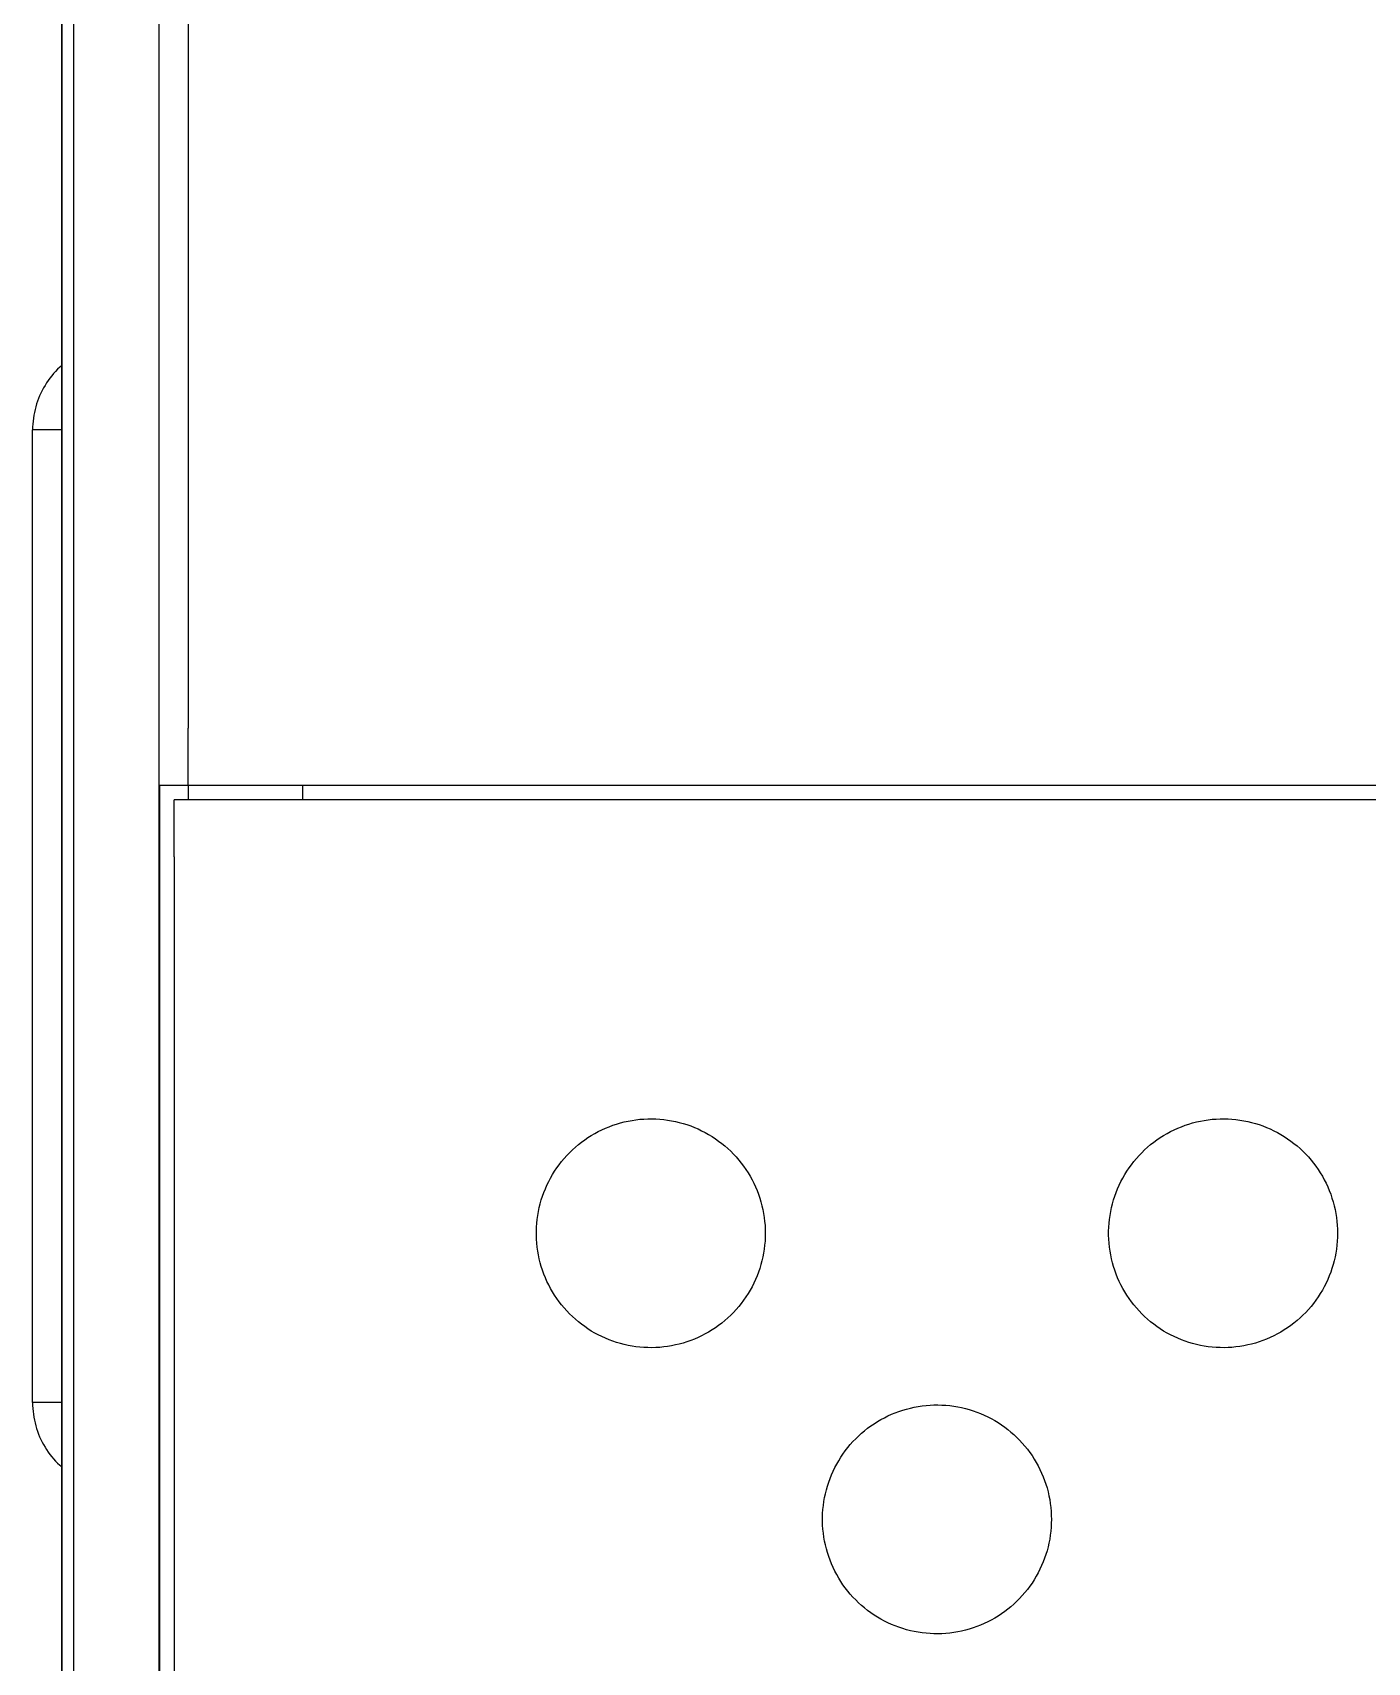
# Model space of a CAD drawing. Header units: millimetres. Extents: x -987 to 2591, y -102 to 2398.
# Drawn here: x 549.5 to 596.1, y 314.6 to 371.6 of the extents above; entities that cross this region are included whole.
import ezdxf

# ---------------------------------------------------------------- set-up
doc = ezdxf.new("R2010")
doc.units = ezdxf.units.MM
doc.header["$MEASUREMENT"] = 0
doc.layers.add('Utwórz2D linie widoczne', color=7, linetype='Continuous', true_color=0x000000)

msp = doc.modelspace()

# ---------------------------------------------------------------- linework, layer by layer
at = {"layer": 'Utwórz2D linie widoczne'}
for p, q in [((550.485, 261.499), (550.485, 641.501)), ((550.887, 638.242), (550.887, 266.242)), ((553.887, 269.179), (553.887, 635.305)), ((554.897, 635.081), (554.897, 347.242)), ((550.487, 605.412), (550.487, 265.501)), ((550.068, 359.478), (550.008, 359.396)), ((550.131, 359.559), (550.068, 359.478)), ((550.197, 359.637), (550.131, 359.559)), ((550.265, 359.713), (550.197, 359.637)), ((550.336, 359.787), (550.265, 359.713)), ((550.409, 359.858), (550.336, 359.787)), ((550.485, 359.926), (550.409, 359.858)), ((549.751, 358.955), (549.708, 358.862)), ((549.796, 359.047), (549.751, 358.955)), ((549.844, 359.136), (549.796, 359.047)), ((549.896, 359.225), (549.844, 359.136)), ((549.95, 359.311), (549.896, 359.225)), ((550.008, 359.396), (549.95, 359.311)), ((549.546, 358.378), (549.524, 358.278)), ((549.572, 358.477), (549.546, 358.378)), ((549.601, 358.575), (549.572, 358.477)), ((549.634, 358.672), (549.601, 358.575)), ((549.669, 358.767), (549.634, 358.672)), ((549.708, 358.862), (549.669, 358.767)), ((549.463, 357.772), (549.461, 357.67)), ((549.468, 357.874), (549.463, 357.772)), ((549.477, 357.976), (549.468, 357.874)), ((549.489, 358.077), (549.477, 357.976)), ((549.505, 358.178), (549.489, 358.077)), ((549.524, 358.278), (549.505, 358.178)), ((549.461, 323.67), (549.461, 357.67)), ((550.485, 357.67), (549.461, 357.67)), ((554.897, 345.242), (554.897, 347.242)), ((553.897, 345.242), (553.897, 269.097)), ((554.897, 345.242), (553.897, 345.242)), ((554.897, 345.242), (554.897, 344.742)), ((927.887, 345.242), (554.897, 345.242)), ((558.897, 345.242), (558.897, 344.742)), ((927.407, 344.742), (554.407, 344.742)), ((554.407, 342.742), (554.407, 344.742)), ((554.407, 342.742), (554.407, 267.902)), ((569.355, 333.205), (569.482, 333.262)), ((569.482, 333.262), (569.61, 333.315)), ((569.61, 333.315), (569.74, 333.363)), ((569.74, 333.363), (569.872, 333.407)), ((569.872, 333.407), (570.005, 333.446)), ((570.005, 333.446), (570.14, 333.481)), ((570.14, 333.481), (570.275, 333.511)), ((570.275, 333.511), (570.412, 333.536)), ((570.412, 333.536), (570.549, 333.556)), ((570.549, 333.556), (570.687, 333.572)), ((570.687, 333.572), (570.826, 333.583)), ((570.826, 333.583), (570.964, 333.589)), ((570.964, 333.589), (571.103, 333.59)), ((571.103, 333.59), (571.242, 333.586)), ((571.242, 333.586), (571.38, 333.578)), ((571.38, 333.578), (571.519, 333.565)), ((571.519, 333.565), (571.656, 333.547)), ((571.656, 333.547), (571.793, 333.524)), ((571.793, 333.524), (571.929, 333.496)), ((571.929, 333.496), (572.064, 333.464)), ((572.064, 333.464), (572.198, 333.427)), ((572.198, 333.427), (572.331, 333.386)), ((572.331, 333.386), (572.462, 333.34)), ((572.462, 333.34), (572.591, 333.289)), ((572.591, 333.289), (572.719, 333.234)), ((589.355, 333.205), (589.482, 333.262)), ((589.482, 333.262), (589.61, 333.315)), ((589.61, 333.315), (589.74, 333.363)), ((589.74, 333.363), (589.872, 333.407)), ((589.872, 333.407), (590.005, 333.446)), ((590.005, 333.446), (590.14, 333.481)), ((590.14, 333.481), (590.275, 333.511)), ((590.275, 333.511), (590.412, 333.536)), ((590.412, 333.536), (590.549, 333.556)), ((590.549, 333.556), (590.687, 333.572)), ((590.687, 333.572), (590.826, 333.583)), ((590.826, 333.583), (590.964, 333.589)), ((590.964, 333.589), (591.103, 333.59)), ((591.103, 333.59), (591.242, 333.586)), ((591.242, 333.586), (591.38, 333.578)), ((591.38, 333.578), (591.519, 333.565)), ((591.519, 333.565), (591.656, 333.547)), ((591.656, 333.547), (591.793, 333.524)), ((591.793, 333.524), (591.929, 333.496)), ((591.929, 333.496), (592.064, 333.464)), ((592.064, 333.464), (592.198, 333.427)), ((592.198, 333.427), (592.331, 333.386)), ((592.331, 333.386), (592.462, 333.34)), ((592.462, 333.34), (592.591, 333.289)), ((592.591, 333.289), (592.719, 333.234)), ((568.43, 332.597), (568.536, 332.686)), ((568.536, 332.686), (568.645, 332.772)), ((568.645, 332.772), (568.757, 332.855)), ((568.757, 332.855), (568.871, 332.933)), ((568.871, 332.933), (568.989, 333.007)), ((568.989, 333.007), (569.109, 333.077)), ((569.109, 333.077), (569.231, 333.143)), ((569.231, 333.143), (569.355, 333.205)), ((572.719, 333.234), (572.844, 333.174)), ((572.844, 333.174), (572.967, 333.111)), ((572.967, 333.111), (573.088, 333.043)), ((573.088, 333.043), (573.207, 332.97)), ((573.207, 332.97), (573.323, 332.894)), ((573.323, 332.894), (573.436, 332.814)), ((573.436, 332.814), (573.547, 332.73)), ((573.547, 332.73), (573.654, 332.642)), ((588.43, 332.597), (588.536, 332.686)), ((588.536, 332.686), (588.645, 332.772)), ((588.645, 332.772), (588.757, 332.855)), ((588.757, 332.855), (588.871, 332.933)), ((588.871, 332.933), (588.989, 333.007)), ((588.989, 333.007), (589.109, 333.077)), ((589.109, 333.077), (589.231, 333.143)), ((589.231, 333.143), (589.355, 333.205)), ((592.719, 333.234), (592.844, 333.174)), ((592.844, 333.174), (592.967, 333.111)), ((592.967, 333.111), (593.088, 333.043)), ((593.088, 333.043), (593.207, 332.97)), ((593.207, 332.97), (593.323, 332.894)), ((593.323, 332.894), (593.436, 332.814)), ((593.436, 332.814), (593.547, 332.73)), ((593.547, 332.73), (593.654, 332.642)), ((567.95, 332.096), (568.039, 332.202)), ((568.039, 332.202), (568.132, 332.306)), ((568.132, 332.306), (568.228, 332.406)), ((568.228, 332.406), (568.327, 332.503)), ((568.327, 332.503), (568.43, 332.597)), ((573.654, 332.642), (573.759, 332.55)), ((573.759, 332.55), (573.86, 332.455)), ((573.86, 332.455), (573.958, 332.357)), ((573.958, 332.357), (574.052, 332.255)), ((574.052, 332.255), (574.142, 332.149)), ((574.142, 332.149), (574.229, 332.041)), ((587.95, 332.096), (588.039, 332.202)), ((588.039, 332.202), (588.132, 332.306)), ((588.132, 332.306), (588.228, 332.406)), ((588.228, 332.406), (588.327, 332.503)), ((588.327, 332.503), (588.43, 332.597)), ((593.654, 332.642), (593.759, 332.55)), ((593.759, 332.55), (593.86, 332.455)), ((593.86, 332.455), (593.958, 332.357)), ((593.958, 332.357), (594.052, 332.255)), ((594.052, 332.255), (594.142, 332.149)), ((594.142, 332.149), (594.229, 332.041)), ((567.565, 331.52), (567.634, 331.64)), ((567.634, 331.64), (567.707, 331.758)), ((567.707, 331.758), (567.784, 331.873)), ((567.784, 331.873), (567.865, 331.986)), ((567.865, 331.986), (567.95, 332.096)), ((574.229, 332.041), (574.313, 331.93)), ((574.313, 331.93), (574.392, 331.816)), ((574.392, 331.816), (574.467, 331.699)), ((574.467, 331.699), (574.538, 331.58)), ((574.538, 331.58), (574.605, 331.458)), ((587.565, 331.52), (587.634, 331.64)), ((587.634, 331.64), (587.707, 331.758)), ((587.707, 331.758), (587.784, 331.873)), ((587.784, 331.873), (587.865, 331.986)), ((587.865, 331.986), (587.95, 332.096)), ((594.229, 332.041), (594.313, 331.93)), ((594.313, 331.93), (594.392, 331.816)), ((594.392, 331.816), (594.467, 331.699)), ((594.467, 331.699), (594.538, 331.58)), ((594.538, 331.58), (594.605, 331.458)), ((567.284, 330.885), (567.331, 331.016)), ((567.331, 331.016), (567.383, 331.145)), ((567.383, 331.145), (567.439, 331.272)), ((567.439, 331.272), (567.5, 331.397)), ((567.5, 331.397), (567.565, 331.52)), ((574.605, 331.458), (574.668, 331.335)), ((574.668, 331.335), (574.726, 331.209)), ((574.726, 331.209), (574.78, 331.081)), ((574.78, 331.081), (574.83, 330.951)), ((587.284, 330.885), (587.331, 331.016)), ((587.331, 331.016), (587.383, 331.145)), ((587.383, 331.145), (587.439, 331.272)), ((587.439, 331.272), (587.5, 331.397)), ((587.5, 331.397), (587.565, 331.52)), ((594.605, 331.458), (594.668, 331.335)), ((594.668, 331.335), (594.726, 331.209)), ((594.726, 331.209), (594.78, 331.081)), ((594.78, 331.081), (594.83, 330.951)), ((567.141, 330.349), (567.17, 330.485)), ((567.17, 330.485), (567.203, 330.62)), ((567.203, 330.62), (567.241, 330.753)), ((567.241, 330.753), (567.284, 330.885)), ((574.83, 330.951), (574.875, 330.82)), ((574.875, 330.82), (574.915, 330.687)), ((574.915, 330.687), (574.951, 330.553)), ((574.951, 330.553), (574.982, 330.417)), ((574.982, 330.417), (575.008, 330.281)), ((587.141, 330.349), (587.17, 330.485)), ((587.17, 330.485), (587.203, 330.62)), ((587.203, 330.62), (587.241, 330.753)), ((587.241, 330.753), (587.284, 330.885)), ((594.83, 330.951), (594.875, 330.82)), ((594.875, 330.82), (594.915, 330.687)), ((594.915, 330.687), (594.951, 330.553)), ((594.951, 330.553), (594.982, 330.417)), ((594.982, 330.417), (595.008, 330.281)), ((567.074, 329.798), (567.083, 329.937)), ((567.083, 329.937), (567.098, 330.075)), ((567.098, 330.075), (567.117, 330.212)), ((567.117, 330.212), (567.141, 330.349)), ((575.008, 330.281), (575.03, 330.144)), ((575.03, 330.144), (575.047, 330.006)), ((575.047, 330.006), (575.059, 329.868)), ((575.059, 329.868), (575.066, 329.729)), ((587.074, 329.798), (587.083, 329.937)), ((587.083, 329.937), (587.098, 330.075)), ((587.098, 330.075), (587.117, 330.212)), ((587.117, 330.212), (587.141, 330.349)), ((595.008, 330.281), (595.03, 330.144)), ((595.03, 330.144), (595.047, 330.006)), ((595.047, 330.006), (595.059, 329.868)), ((595.059, 329.868), (595.066, 329.729)), ((567.069, 329.66), (567.074, 329.798)), ((567.069, 329.521), (567.069, 329.66)), ((567.074, 329.382), (567.069, 329.521)), ((567.083, 329.243), (567.074, 329.382)), ((575.059, 329.313), (575.047, 329.174)), ((575.066, 329.451), (575.059, 329.313)), ((575.066, 329.729), (575.068, 329.59)), ((575.068, 329.59), (575.066, 329.451)), ((587.069, 329.66), (587.074, 329.798)), ((587.069, 329.521), (587.069, 329.66)), ((587.074, 329.382), (587.069, 329.521)), ((587.083, 329.243), (587.074, 329.382)), ((595.059, 329.313), (595.047, 329.174)), ((595.066, 329.451), (595.059, 329.313)), ((595.066, 329.729), (595.068, 329.59)), ((595.068, 329.59), (595.066, 329.451)), ((567.098, 329.105), (567.083, 329.243)), ((567.117, 328.968), (567.098, 329.105)), ((567.141, 328.831), (567.117, 328.968)), ((567.17, 328.695), (567.141, 328.831)), ((567.203, 328.56), (567.17, 328.695)), ((574.982, 328.763), (574.951, 328.628)), ((575.008, 328.899), (574.982, 328.763)), ((575.03, 329.036), (575.008, 328.899)), ((575.047, 329.174), (575.03, 329.036)), ((587.098, 329.105), (587.083, 329.243)), ((587.117, 328.968), (587.098, 329.105)), ((587.141, 328.831), (587.117, 328.968)), ((587.17, 328.695), (587.141, 328.831)), ((587.203, 328.56), (587.17, 328.695)), ((594.982, 328.763), (594.951, 328.628)), ((595.008, 328.899), (594.982, 328.763)), ((595.03, 329.036), (595.008, 328.899)), ((595.047, 329.174), (595.03, 329.036)), ((567.241, 328.427), (567.203, 328.56)), ((567.284, 328.295), (567.241, 328.427)), ((567.331, 328.164), (567.284, 328.295)), ((567.383, 328.035), (567.331, 328.164)), ((574.83, 328.229), (574.78, 328.1)), ((574.875, 328.361), (574.83, 328.229)), ((574.915, 328.494), (574.875, 328.361)), ((574.951, 328.628), (574.915, 328.494)), ((587.241, 328.427), (587.203, 328.56)), ((587.284, 328.295), (587.241, 328.427)), ((587.331, 328.164), (587.284, 328.295)), ((587.383, 328.035), (587.331, 328.164)), ((594.83, 328.229), (594.78, 328.1)), ((594.875, 328.361), (594.83, 328.229)), ((594.915, 328.494), (594.875, 328.361)), ((594.951, 328.628), (594.915, 328.494)), ((567.439, 327.908), (567.383, 328.035)), ((567.5, 327.783), (567.439, 327.908)), ((567.565, 327.661), (567.5, 327.783)), ((567.634, 327.54), (567.565, 327.661)), ((574.538, 327.6), (574.467, 327.481)), ((574.605, 327.722), (574.538, 327.6)), ((574.668, 327.846), (574.605, 327.722)), ((574.726, 327.972), (574.668, 327.846)), ((574.78, 328.1), (574.726, 327.972)), ((587.439, 327.908), (587.383, 328.035)), ((587.5, 327.783), (587.439, 327.908)), ((587.565, 327.661), (587.5, 327.783)), ((587.634, 327.54), (587.565, 327.661)), ((594.538, 327.6), (594.467, 327.481)), ((594.605, 327.722), (594.538, 327.6)), ((594.668, 327.846), (594.605, 327.722)), ((594.726, 327.972), (594.668, 327.846)), ((594.78, 328.1), (594.726, 327.972)), ((567.707, 327.422), (567.634, 327.54)), ((567.784, 327.307), (567.707, 327.422)), ((567.865, 327.194), (567.784, 327.307)), ((567.95, 327.085), (567.865, 327.194)), ((568.039, 326.978), (567.95, 327.085)), ((568.132, 326.874), (568.039, 326.978)), ((574.142, 327.031), (574.052, 326.926)), ((574.229, 327.139), (574.142, 327.031)), ((574.313, 327.25), (574.229, 327.139)), ((574.392, 327.364), (574.313, 327.25)), ((574.467, 327.481), (574.392, 327.364)), ((587.707, 327.422), (587.634, 327.54)), ((587.784, 327.307), (587.707, 327.422)), ((587.865, 327.194), (587.784, 327.307)), ((587.95, 327.085), (587.865, 327.194)), ((588.039, 326.978), (587.95, 327.085)), ((588.132, 326.874), (588.039, 326.978)), ((594.142, 327.031), (594.052, 326.926)), ((594.229, 327.139), (594.142, 327.031)), ((594.313, 327.25), (594.229, 327.139)), ((594.392, 327.364), (594.313, 327.25)), ((594.467, 327.481), (594.392, 327.364)), ((568.228, 326.774), (568.132, 326.874)), ((568.327, 326.677), (568.228, 326.774)), ((568.43, 326.584), (568.327, 326.677)), ((568.536, 326.494), (568.43, 326.584)), ((568.645, 326.408), (568.536, 326.494)), ((568.757, 326.326), (568.645, 326.408)), ((573.547, 326.45), (573.436, 326.366)), ((573.654, 326.538), (573.547, 326.45)), ((573.759, 326.63), (573.654, 326.538)), ((573.86, 326.725), (573.759, 326.63)), ((573.958, 326.824), (573.86, 326.725)), ((574.052, 326.926), (573.958, 326.824)), ((588.228, 326.774), (588.132, 326.874)), ((588.327, 326.677), (588.228, 326.774)), ((588.43, 326.584), (588.327, 326.677)), ((588.536, 326.494), (588.43, 326.584)), ((588.645, 326.408), (588.536, 326.494)), ((588.757, 326.326), (588.645, 326.408)), ((593.547, 326.45), (593.436, 326.366)), ((593.654, 326.538), (593.547, 326.45)), ((593.759, 326.63), (593.654, 326.538)), ((593.86, 326.725), (593.759, 326.63)), ((593.958, 326.824), (593.86, 326.725)), ((594.052, 326.926), (593.958, 326.824)), ((568.871, 326.247), (568.757, 326.326)), ((568.989, 326.173), (568.871, 326.247)), ((569.109, 326.103), (568.989, 326.173)), ((569.231, 326.037), (569.109, 326.103)), ((569.355, 325.976), (569.231, 326.037)), ((569.482, 325.918), (569.355, 325.976)), ((569.61, 325.865), (569.482, 325.918)), ((569.74, 325.817), (569.61, 325.865)), ((572.462, 325.841), (572.331, 325.795)), ((572.591, 325.891), (572.462, 325.841)), ((572.719, 325.946), (572.591, 325.891)), ((572.844, 326.006), (572.719, 325.946)), ((572.967, 326.07), (572.844, 326.006)), ((573.088, 326.138), (572.967, 326.07)), ((573.207, 326.21), (573.088, 326.138)), ((573.323, 326.286), (573.207, 326.21)), ((573.436, 326.366), (573.323, 326.286)), ((588.871, 326.247), (588.757, 326.326)), ((588.989, 326.173), (588.871, 326.247)), ((589.109, 326.103), (588.989, 326.173)), ((589.231, 326.037), (589.109, 326.103)), ((589.355, 325.976), (589.231, 326.037)), ((589.482, 325.918), (589.355, 325.976)), ((589.61, 325.865), (589.482, 325.918)), ((589.74, 325.817), (589.61, 325.865)), ((592.462, 325.841), (592.331, 325.795)), ((592.591, 325.891), (592.462, 325.841)), ((592.719, 325.946), (592.591, 325.891)), ((592.844, 326.006), (592.719, 325.946)), ((592.967, 326.07), (592.844, 326.006)), ((593.088, 326.138), (592.967, 326.07)), ((593.207, 326.21), (593.088, 326.138)), ((593.323, 326.286), (593.207, 326.21)), ((593.436, 326.366), (593.323, 326.286)), ((569.872, 325.773), (569.74, 325.817)), ((570.005, 325.734), (569.872, 325.773)), ((570.14, 325.699), (570.005, 325.734)), ((570.275, 325.67), (570.14, 325.699)), ((570.412, 325.644), (570.275, 325.67)), ((570.549, 325.624), (570.412, 325.644)), ((570.687, 325.608), (570.549, 325.624)), ((570.826, 325.598), (570.687, 325.608)), ((570.964, 325.591), (570.826, 325.598)), ((571.103, 325.59), (570.964, 325.591)), ((571.242, 325.594), (571.103, 325.59)), ((571.38, 325.602), (571.242, 325.594)), ((571.519, 325.616), (571.38, 325.602)), ((571.656, 325.634), (571.519, 325.616)), ((571.793, 325.656), (571.656, 325.634)), ((571.929, 325.684), (571.793, 325.656)), ((572.064, 325.716), (571.929, 325.684)), ((572.198, 325.753), (572.064, 325.716)), ((572.331, 325.795), (572.198, 325.753)), ((589.872, 325.773), (589.74, 325.817)), ((590.005, 325.734), (589.872, 325.773)), ((590.14, 325.699), (590.005, 325.734)), ((590.275, 325.67), (590.14, 325.699)), ((590.412, 325.644), (590.275, 325.67)), ((590.549, 325.624), (590.412, 325.644)), ((590.687, 325.608), (590.549, 325.624)), ((590.826, 325.598), (590.687, 325.608)), ((590.964, 325.591), (590.826, 325.598)), ((591.103, 325.59), (590.964, 325.591)), ((591.242, 325.594), (591.103, 325.59)), ((591.38, 325.602), (591.242, 325.594)), ((591.519, 325.616), (591.38, 325.602)), ((591.656, 325.634), (591.519, 325.616)), ((591.793, 325.656), (591.656, 325.634)), ((591.929, 325.684), (591.793, 325.656)), ((592.064, 325.716), (591.929, 325.684)), ((592.198, 325.753), (592.064, 325.716)), ((592.331, 325.795), (592.198, 325.753)), ((549.461, 323.67), (549.463, 323.567)), ((550.485, 323.67), (549.461, 323.67)), ((549.463, 323.567), (549.468, 323.465)), ((580.549, 323.556), (580.687, 323.572)), ((580.687, 323.572), (580.826, 323.583)), ((580.826, 323.583), (580.964, 323.589)), ((580.964, 323.589), (581.103, 323.59)), ((581.103, 323.59), (581.242, 323.586)), ((581.242, 323.586), (581.38, 323.578)), ((581.38, 323.578), (581.519, 323.565)), ((581.519, 323.565), (581.656, 323.547)), ((549.468, 323.465), (549.477, 323.364)), ((549.477, 323.364), (549.489, 323.262)), ((549.489, 323.262), (549.505, 323.161)), ((549.505, 323.161), (549.524, 323.061)), ((549.524, 323.061), (549.546, 322.961)), ((578.871, 322.933), (578.989, 323.007)), ((578.989, 323.007), (579.109, 323.077)), ((579.109, 323.077), (579.231, 323.143)), ((579.231, 323.143), (579.355, 323.205)), ((579.355, 323.205), (579.482, 323.262)), ((579.482, 323.262), (579.61, 323.315)), ((579.61, 323.315), (579.74, 323.363)), ((579.74, 323.363), (579.872, 323.407)), ((579.872, 323.407), (580.005, 323.446)), ((580.005, 323.446), (580.14, 323.481)), ((580.14, 323.481), (580.275, 323.511)), ((580.275, 323.511), (580.412, 323.536)), ((580.412, 323.536), (580.549, 323.556)), ((581.656, 323.547), (581.793, 323.524)), ((581.793, 323.524), (581.929, 323.496)), ((581.929, 323.496), (582.064, 323.464)), ((582.064, 323.464), (582.198, 323.427)), ((582.198, 323.427), (582.331, 323.386)), ((582.331, 323.386), (582.462, 323.34)), ((582.462, 323.34), (582.591, 323.289)), ((582.591, 323.289), (582.719, 323.234)), ((582.719, 323.234), (582.844, 323.174)), ((582.844, 323.174), (582.967, 323.111)), ((582.967, 323.111), (583.088, 323.043)), ((583.088, 323.043), (583.207, 322.97)), ((549.546, 322.961), (549.572, 322.862)), ((549.572, 322.862), (549.601, 322.764)), ((549.601, 322.764), (549.634, 322.667)), ((549.634, 322.667), (549.669, 322.572)), ((549.669, 322.572), (549.708, 322.477)), ((549.708, 322.477), (549.751, 322.384)), ((578.228, 322.406), (578.327, 322.503)), ((578.327, 322.503), (578.43, 322.597)), ((578.43, 322.597), (578.536, 322.686)), ((578.536, 322.686), (578.645, 322.772)), ((578.645, 322.772), (578.757, 322.855)), ((578.757, 322.855), (578.871, 322.933)), ((583.207, 322.97), (583.323, 322.894)), ((583.323, 322.894), (583.436, 322.814)), ((583.436, 322.814), (583.547, 322.73)), ((583.547, 322.73), (583.654, 322.642)), ((583.654, 322.642), (583.759, 322.55)), ((583.759, 322.55), (583.86, 322.455)), ((583.86, 322.455), (583.958, 322.357)), ((549.751, 322.384), (549.796, 322.293)), ((549.796, 322.293), (549.844, 322.203)), ((549.844, 322.203), (549.896, 322.114)), ((549.896, 322.114), (549.95, 322.028)), ((549.95, 322.028), (550.008, 321.943)), ((550.008, 321.943), (550.068, 321.861)), ((550.068, 321.861), (550.131, 321.78)), ((577.707, 321.758), (577.784, 321.873)), ((577.784, 321.873), (577.865, 321.986)), ((577.865, 321.986), (577.95, 322.096)), ((577.95, 322.096), (578.039, 322.202)), ((578.039, 322.202), (578.132, 322.306)), ((578.132, 322.306), (578.228, 322.406)), ((583.958, 322.357), (584.052, 322.255)), ((584.052, 322.255), (584.142, 322.149)), ((584.142, 322.149), (584.229, 322.041)), ((584.229, 322.041), (584.313, 321.93)), ((584.313, 321.93), (584.392, 321.816)), ((550.131, 321.78), (550.197, 321.702)), ((550.197, 321.702), (550.265, 321.626)), ((550.265, 321.626), (550.336, 321.553)), ((550.336, 321.553), (550.409, 321.481)), ((550.409, 321.481), (550.485, 321.413)), ((577.439, 321.272), (577.5, 321.397)), ((577.5, 321.397), (577.565, 321.52)), ((577.565, 321.52), (577.634, 321.64)), ((577.634, 321.64), (577.707, 321.758)), ((584.392, 321.816), (584.467, 321.699)), ((584.467, 321.699), (584.538, 321.58)), ((584.538, 321.58), (584.605, 321.458)), ((584.605, 321.458), (584.668, 321.335)), ((584.668, 321.335), (584.726, 321.209)), ((577.203, 320.62), (577.241, 320.753)), ((577.241, 320.753), (577.284, 320.885)), ((577.284, 320.885), (577.331, 321.016)), ((577.331, 321.016), (577.383, 321.145)), ((577.383, 321.145), (577.439, 321.272)), ((584.726, 321.209), (584.78, 321.081)), ((584.78, 321.081), (584.83, 320.951)), ((584.83, 320.951), (584.875, 320.82)), ((584.875, 320.82), (584.915, 320.687)), ((577.098, 320.075), (577.117, 320.212)), ((577.117, 320.212), (577.141, 320.349)), ((577.141, 320.349), (577.17, 320.485)), ((577.17, 320.485), (577.203, 320.62)), ((584.915, 320.687), (584.951, 320.553)), ((584.951, 320.553), (584.982, 320.417)), ((584.982, 320.417), (585.008, 320.281)), ((585.008, 320.281), (585.03, 320.144)), ((585.03, 320.144), (585.047, 320.006)), ((577.069, 319.66), (577.074, 319.798)), ((577.069, 319.521), (577.069, 319.66)), ((577.074, 319.798), (577.083, 319.937)), ((577.083, 319.937), (577.098, 320.075)), ((585.047, 320.006), (585.059, 319.868)), ((585.059, 319.868), (585.066, 319.729)), ((585.066, 319.729), (585.068, 319.59)), ((585.068, 319.59), (585.066, 319.451)), ((577.074, 319.382), (577.069, 319.521)), ((577.083, 319.243), (577.074, 319.382)), ((577.098, 319.105), (577.083, 319.243)), ((577.117, 318.968), (577.098, 319.105)), ((585.03, 319.036), (585.008, 318.899)), ((585.047, 319.174), (585.03, 319.036)), ((585.059, 319.313), (585.047, 319.174)), ((585.066, 319.451), (585.059, 319.313)), ((577.141, 318.831), (577.117, 318.968)), ((577.17, 318.695), (577.141, 318.831)), ((577.203, 318.56), (577.17, 318.695)), ((577.241, 318.427), (577.203, 318.56)), ((584.915, 318.494), (584.875, 318.361)), ((584.951, 318.628), (584.915, 318.494)), ((584.982, 318.763), (584.951, 318.628)), ((585.008, 318.899), (584.982, 318.763)), ((577.284, 318.295), (577.241, 318.427)), ((577.331, 318.164), (577.284, 318.295)), ((577.383, 318.035), (577.331, 318.164)), ((577.439, 317.908), (577.383, 318.035)), ((577.5, 317.783), (577.439, 317.908)), ((584.726, 317.972), (584.668, 317.846)), ((584.78, 318.1), (584.726, 317.972)), ((584.83, 318.229), (584.78, 318.1)), ((584.875, 318.361), (584.83, 318.229)), ((577.565, 317.661), (577.5, 317.783)), ((577.634, 317.54), (577.565, 317.661)), ((577.707, 317.422), (577.634, 317.54)), ((577.784, 317.307), (577.707, 317.422)), ((577.865, 317.194), (577.784, 317.307)), ((584.392, 317.364), (584.313, 317.25)), ((584.467, 317.481), (584.392, 317.364)), ((584.538, 317.6), (584.467, 317.481)), ((584.605, 317.722), (584.538, 317.6)), ((584.668, 317.846), (584.605, 317.722)), ((577.95, 317.085), (577.865, 317.194)), ((578.039, 316.978), (577.95, 317.085)), ((578.132, 316.874), (578.039, 316.978)), ((578.228, 316.774), (578.132, 316.874)), ((578.327, 316.677), (578.228, 316.774)), ((583.86, 316.725), (583.759, 316.63)), ((583.958, 316.824), (583.86, 316.725)), ((584.052, 316.926), (583.958, 316.824)), ((584.142, 317.031), (584.052, 316.926)), ((584.229, 317.139), (584.142, 317.031)), ((584.313, 317.25), (584.229, 317.139)), ((578.43, 316.584), (578.327, 316.677)), ((578.536, 316.494), (578.43, 316.584)), ((578.645, 316.408), (578.536, 316.494)), ((578.757, 316.326), (578.645, 316.408)), ((578.871, 316.247), (578.757, 316.326)), ((578.989, 316.173), (578.871, 316.247)), ((579.109, 316.103), (578.989, 316.173)), ((583.207, 316.21), (583.088, 316.138)), ((583.323, 316.286), (583.207, 316.21)), ((583.436, 316.366), (583.323, 316.286)), ((583.547, 316.45), (583.436, 316.366)), ((583.654, 316.538), (583.547, 316.45)), ((583.759, 316.63), (583.654, 316.538)), ((579.231, 316.037), (579.109, 316.103)), ((579.355, 315.976), (579.231, 316.037)), ((579.482, 315.918), (579.355, 315.976)), ((579.61, 315.865), (579.482, 315.918)), ((579.74, 315.817), (579.61, 315.865)), ((579.872, 315.773), (579.74, 315.817)), ((580.005, 315.734), (579.872, 315.773)), ((580.14, 315.699), (580.005, 315.734)), ((580.275, 315.67), (580.14, 315.699)), ((580.412, 315.644), (580.275, 315.67)), ((580.549, 315.624), (580.412, 315.644)), ((580.687, 315.608), (580.549, 315.624)), ((580.826, 315.598), (580.687, 315.608)), ((580.964, 315.591), (580.826, 315.598)), ((581.103, 315.59), (580.964, 315.591)), ((581.242, 315.594), (581.103, 315.59)), ((581.38, 315.602), (581.242, 315.594)), ((581.519, 315.616), (581.38, 315.602)), ((581.656, 315.634), (581.519, 315.616)), ((581.793, 315.656), (581.656, 315.634)), ((581.929, 315.684), (581.793, 315.656)), ((582.064, 315.716), (581.929, 315.684)), ((582.198, 315.753), (582.064, 315.716)), ((582.331, 315.795), (582.198, 315.753)), ((582.462, 315.841), (582.331, 315.795)), ((582.591, 315.891), (582.462, 315.841)), ((582.719, 315.946), (582.591, 315.891)), ((582.844, 316.006), (582.719, 315.946)), ((582.967, 316.07), (582.844, 316.006)), ((583.088, 316.138), (582.967, 316.07))]:
    msp.add_line(p, q, dxfattribs=at)

doc.saveas('drawing.dxf')
